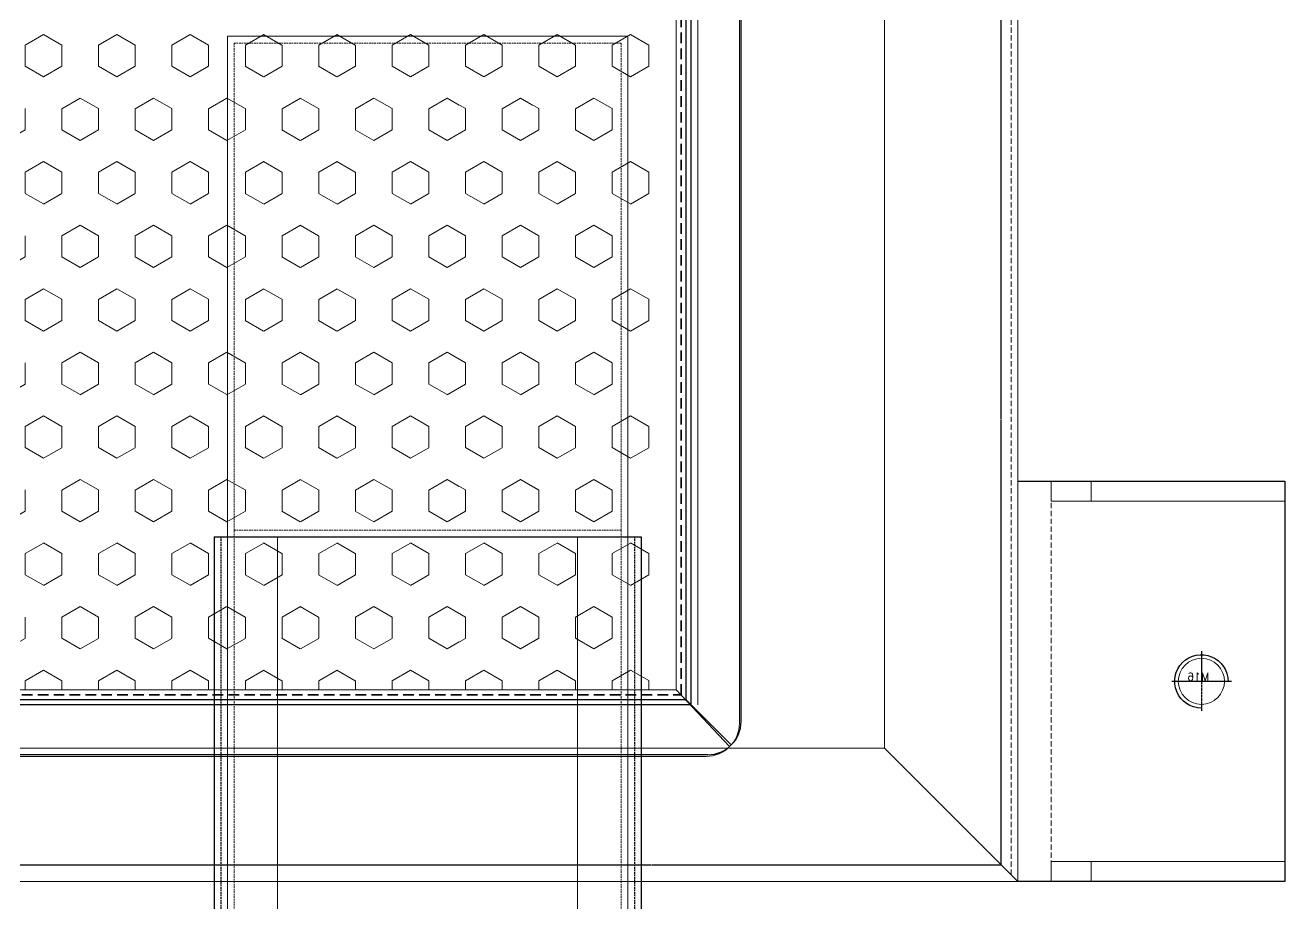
# Model space of a CAD drawing. Header units: millimetres. Extents: x -32759 to 129432, y 390 to 54305.
# Drawn here: x 27632.4 to 28010, y 26935.1 to 27198.4 of the extents above; entities that cross this region are included whole.
import ezdxf

# ---------------------------------------------------------------- set-up
doc = ezdxf.new("R2010")
doc.units = ezdxf.units.MM
for name, pattern in [('CENTER', [2, 1.25, -0.25, 0.25, -0.25]), ('HIDDEN', [0.375, 0.25, -0.125]), ('HIDDEN1', [1.5, 1, -0.5]), ('HIDDEN2', [4.7625, 3.175, -1.5875])]:
    doc.linetypes.add(name, pattern=pattern)
for name, color, linetype in [('01d', 211, 'Continuous'), ('08a', 11, 'Continuous'), ('CL', 1, 'CENTER'), ('FL', 3, 'Continuous'), ('HL', 2, 'HIDDEN'), ('외형선', 3, 'Continuous')]:
    doc.layers.add(name, color=color, linetype=linetype)
for name, color, linetype, lineweight in [('2은선', 2, 'HIDDEN', 18), ('_BODY', 7, 'Continuous', 13), ('숨은선', 2, 'HIDDEN2', 35)]:
    doc.layers.add(name, color=color, linetype=linetype, lineweight=lineweight)
doc.styles.add('한글', font='romans.shx', dxfattribs={"height": 4, "bigfont": 'whgtxt.shx'})

# ---------------------------------------------------------------- blocks, each defined once
blk = doc.blocks.new('A$C6E1E00F2')
at = {"ltscale": 0.5}
for p, q in [((0, 676.2), (0, 0)), ((0, 676.2), (128, 676.2)), ((128, 676.2), (128, 0))]:
    blk.add_line(p, q, dxfattribs=at)
at = {"color": 2, "linetype": 'HIDDEN1', "ltscale": 0.5}
for p, q in [((2, 676.2), (2, 0)), ((126, 676.2), (126, 0))]:
    blk.add_line(p, q, dxfattribs=at)
blk = doc.blocks.new('A$C7479335A')
at = {"ltscale": 0.5}
for p, q in [((4, 1010.2), (4, 60)), ((4, 1010.2), (124, 1010.2)), ((124, 1010.2), (124, 180)), ((4, 860.2), (124, 860.2)), ((19, 860.2), (19, 75)), ((109, 860.2), (109, 165))]:
    blk.add_line(p, q, dxfattribs=at)
at = {"color": 2, "linetype": 'HIDDEN1', "ltscale": 0.5}
for p, q in [((6, 1008.2), (6, 62)), ((6, 1008.2), (122, 1008.2)), ((122, 1008.2), (122, 178)), ((6, 862.2), (122, 862.2)), ((4, 860.2), (124, 860.2))]:
    blk.add_line(p, q, dxfattribs=at)
at = {"layer": '01d', "ltscale": 0.5}
blk.add_blockref('A$C6E1E00F2', (0, 184), dxfattribs=at)
blk = doc.blocks.new('sdfgsdfgsdgdsgds')
at = {"ltscale": 0.5}
for p, q in [((75033.03, -15930.34), (75033.03, -15464.34)), ((75049.53, -15923.84), (75049.53, -15470.84)), ((75035.96, -15937.41), (75049.53, -15923.84)), ((75049.53, -15923.84), (75354.53, -15923.84)), ((75043.03, -15940.34), (75361.03, -15940.34))]:
    blk.add_line(p, q, dxfattribs=at)
at = {"color": 2, "linetype": 'HIDDEN', "ltscale": 0.5}
for q in [(75048.03, -15469.34), (75356.03, -15925.34)]:
    blk.add_line((75048.03, -15925.34), q, dxfattribs=at)
at = {"ltscale": 0.5}
blk.add_arc((75043.03, -15930.34), 10, 180, 270, dxfattribs=at)
blk = doc.blocks.new('dfgdsgfsdgsd')
at = {"ltscale": 0.5}
for p, q in [((75048.03, -16925.34), (75048.03, -16469.34)), ((75356.03, -16927.34), (75048.03, -16927.34))]:
    blk.add_line(p, q, dxfattribs=at)
blk = doc.blocks.new('dsfgsdfgsdgsd')
for p, q in [((75032.53, -15464.84), (75032.53, -15929.84)), ((75052.53, -15473.84), (75052.53, -15920.84)), ((75052.53, -15473.84), (75052.53, -15920.84)), ((75052.53, -15920.84), (75035.46, -15936.91)), ((75052.53, -15920.84), (75351.53, -15920.84)), ((75052.53, -15920.84), (75351.53, -15920.84)), ((75042.53, -15939.84), (75361.53, -15939.84))]:
    blk.add_line(p, q)
at = {"color": 1}
for p, q in [((75067.91, -15725.73), (75064.74, -15720.23)), ((75106.01, -15725.73), (75102.84, -15720.23)), ((75144.11, -15725.73), (75140.94, -15720.23)), ((75182.21, -15725.73), (75179.04, -15720.23)), ((75220.31, -15725.73), (75217.14, -15720.23)), ((75052.53, -15725.73), (75055.24, -15725.73)), ((75058.39, -15731.23), (75055.21, -15725.73)), ((75067.94, -15725.73), (75074.29, -15725.73)), ((75083.81, -15731.2), (75086.98, -15725.7)), ((75086.99, -15725.73), (75093.34, -15725.73)), ((75096.49, -15731.23), (75093.31, -15725.73)), ((75106.04, -15725.73), (75112.39, -15725.73)), ((75121.91, -15731.2), (75125.08, -15725.7)), ((75125.09, -15725.73), (75131.44, -15725.73)), ((75134.59, -15731.23), (75131.41, -15725.73)), ((75144.14, -15725.73), (75150.49, -15725.73)), ((75160.01, -15731.2), (75163.18, -15725.7)), ((75163.19, -15725.73), (75169.54, -15725.73)), ((75172.69, -15731.23), (75169.51, -15725.73)), ((75182.24, -15725.73), (75188.59, -15725.73)), ((75198.11, -15731.2), (75201.28, -15725.7)), ((75201.29, -15725.73), (75207.64, -15725.73)), ((75210.79, -15731.23), (75207.61, -15725.73)), ((75220.34, -15725.73), (75226.69, -15725.73)), ((75236.21, -15731.2), (75239.38, -15725.7)), ((75239.39, -15725.73), (75245.74, -15725.73)), ((75248.89, -15731.23), (75245.71, -15725.73)), ((75055.23, -15736.7), (75058.41, -15731.2)), ((75086.96, -15736.73), (75083.79, -15731.23)), ((75093.33, -15736.7), (75096.51, -15731.2)), ((75125.06, -15736.73), (75121.89, -15731.23)), ((75131.43, -15736.7), (75134.61, -15731.2)), ((75163.16, -15736.73), (75159.99, -15731.23)), ((75169.53, -15736.7), (75172.71, -15731.2)), ((75201.26, -15736.73), (75198.09, -15731.23)), ((75207.63, -15736.7), (75210.81, -15731.2)), ((75239.36, -15736.73), (75236.19, -15731.23)), ((75245.73, -15736.7), (75248.91, -15731.2)), ((75052.53, -15736.73), (75055.24, -15736.73)), ((75064.76, -15742.2), (75067.93, -15736.7)), ((75067.94, -15736.73), (75074.29, -15736.73)), ((75077.44, -15742.22), (75074.26, -15736.73)), ((75086.99, -15736.73), (75093.34, -15736.73)), ((75102.86, -15742.2), (75106.03, -15736.7)), ((75106.04, -15736.73), (75112.39, -15736.73)), ((75115.54, -15742.22), (75112.36, -15736.73)), ((75125.09, -15736.73), (75131.44, -15736.73)), ((75140.96, -15742.2), (75144.13, -15736.7)), ((75144.14, -15736.73), (75150.49, -15736.73)), ((75153.64, -15742.22), (75150.46, -15736.73)), ((75163.19, -15736.73), (75169.54, -15736.73)), ((75179.06, -15742.2), (75182.23, -15736.7)), ((75182.24, -15736.73), (75188.59, -15736.73)), ((75191.74, -15742.22), (75188.56, -15736.73)), ((75201.29, -15736.73), (75207.64, -15736.73)), ((75217.16, -15742.2), (75220.33, -15736.7)), ((75220.34, -15736.73), (75226.69, -15736.73)), ((75229.84, -15742.22), (75226.66, -15736.73)), ((75239.39, -15736.73), (75245.74, -15736.73)), ((75067.91, -15747.72), (75064.74, -15742.22)), ((75074.28, -15747.7), (75077.46, -15742.2)), ((75106.01, -15747.72), (75102.84, -15742.22)), ((75112.38, -15747.7), (75115.56, -15742.2)), ((75144.11, -15747.72), (75140.94, -15742.22)), ((75150.48, -15747.7), (75153.66, -15742.2)), ((75182.21, -15747.72), (75179.04, -15742.22)), ((75188.58, -15747.7), (75191.76, -15742.2)), ((75220.31, -15747.72), (75217.14, -15742.22)), ((75226.68, -15747.7), (75229.86, -15742.2)), ((75052.53, -15747.73), (75055.24, -15747.73)), ((75058.39, -15753.22), (75055.21, -15747.72)), ((75067.94, -15747.73), (75074.29, -15747.73)), ((75083.81, -15753.2), (75086.98, -15747.7)), ((75086.99, -15747.73), (75093.34, -15747.73)), ((75096.49, -15753.22), (75093.31, -15747.72)), ((75106.04, -15747.73), (75112.39, -15747.73)), ((75121.91, -15753.2), (75125.08, -15747.7)), ((75125.09, -15747.73), (75131.44, -15747.73)), ((75134.59, -15753.22), (75131.41, -15747.72)), ((75144.14, -15747.73), (75150.49, -15747.73)), ((75160.01, -15753.2), (75163.18, -15747.7)), ((75163.19, -15747.73), (75169.54, -15747.73)), ((75172.69, -15753.22), (75169.51, -15747.72)), ((75182.24, -15747.73), (75188.59, -15747.73)), ((75198.11, -15753.2), (75201.28, -15747.7)), ((75201.29, -15747.73), (75207.64, -15747.73)), ((75210.79, -15753.22), (75207.61, -15747.72)), ((75220.34, -15747.73), (75226.69, -15747.73)), ((75236.21, -15753.2), (75239.38, -15747.7)), ((75239.39, -15747.73), (75245.74, -15747.73)), ((75248.89, -15753.22), (75245.71, -15747.72)), ((75055.23, -15758.7), (75058.41, -15753.2)), ((75086.96, -15758.72), (75083.79, -15753.22)), ((75093.33, -15758.7), (75096.51, -15753.2)), ((75125.06, -15758.72), (75121.89, -15753.22)), ((75131.43, -15758.7), (75134.61, -15753.2)), ((75163.16, -15758.72), (75159.99, -15753.22)), ((75169.53, -15758.7), (75172.71, -15753.2)), ((75201.26, -15758.72), (75198.09, -15753.22)), ((75207.63, -15758.7), (75210.81, -15753.2)), ((75239.36, -15758.72), (75236.19, -15753.22)), ((75245.73, -15758.7), (75248.91, -15753.2)), ((75052.53, -15758.72), (75055.24, -15758.72)), ((75064.76, -15764.2), (75067.93, -15758.7)), ((75067.94, -15758.72), (75074.29, -15758.72)), ((75077.44, -15764.22), (75074.26, -15758.72)), ((75086.99, -15758.72), (75093.34, -15758.72)), ((75102.86, -15764.2), (75106.03, -15758.7)), ((75106.04, -15758.72), (75112.39, -15758.72)), ((75115.54, -15764.22), (75112.36, -15758.72)), ((75125.09, -15758.72), (75131.44, -15758.72)), ((75140.96, -15764.2), (75144.13, -15758.7)), ((75144.14, -15758.72), (75150.49, -15758.72)), ((75153.64, -15764.22), (75150.46, -15758.72)), ((75163.19, -15758.72), (75169.54, -15758.72)), ((75179.06, -15764.2), (75182.23, -15758.7)), ((75182.24, -15758.72), (75188.59, -15758.72)), ((75191.74, -15764.22), (75188.56, -15758.72)), ((75201.29, -15758.72), (75207.64, -15758.72)), ((75217.16, -15764.2), (75220.33, -15758.7)), ((75220.34, -15758.72), (75226.69, -15758.72)), ((75229.84, -15764.22), (75226.66, -15758.72)), ((75239.39, -15758.72), (75245.74, -15758.72)), ((75067.91, -15769.72), (75064.74, -15764.22)), ((75074.28, -15769.7), (75077.46, -15764.2)), ((75106.01, -15769.72), (75102.84, -15764.22)), ((75112.38, -15769.7), (75115.56, -15764.2)), ((75144.11, -15769.72), (75140.94, -15764.22)), ((75150.48, -15769.7), (75153.66, -15764.2)), ((75182.21, -15769.72), (75179.04, -15764.22)), ((75188.58, -15769.7), (75191.76, -15764.2)), ((75220.31, -15769.72), (75217.14, -15764.22)), ((75226.68, -15769.7), (75229.86, -15764.2)), ((75052.53, -15769.72), (75055.24, -15769.72)), ((75058.39, -15775.22), (75055.21, -15769.72)), ((75067.94, -15769.72), (75074.29, -15769.72)), ((75083.81, -15775.19), (75086.98, -15769.7)), ((75086.99, -15769.72), (75093.34, -15769.72)), ((75096.49, -15775.22), (75093.31, -15769.72)), ((75106.04, -15769.72), (75112.39, -15769.72)), ((75121.91, -15775.19), (75125.08, -15769.7)), ((75125.09, -15769.72), (75131.44, -15769.72)), ((75134.59, -15775.22), (75131.41, -15769.72)), ((75144.14, -15769.72), (75150.49, -15769.72)), ((75160.01, -15775.19), (75163.18, -15769.7)), ((75163.19, -15769.72), (75169.54, -15769.72)), ((75172.69, -15775.22), (75169.51, -15769.72)), ((75182.24, -15769.72), (75188.59, -15769.72)), ((75198.11, -15775.19), (75201.28, -15769.7)), ((75201.29, -15769.72), (75207.64, -15769.72)), ((75210.79, -15775.22), (75207.61, -15769.72)), ((75220.34, -15769.72), (75226.69, -15769.72)), ((75236.21, -15775.19), (75239.38, -15769.7)), ((75239.39, -15769.72), (75245.74, -15769.72)), ((75248.89, -15775.22), (75245.71, -15769.72)), ((75055.23, -15780.69), (75058.41, -15775.19)), ((75086.96, -15780.72), (75083.79, -15775.22)), ((75093.33, -15780.69), (75096.51, -15775.19)), ((75125.06, -15780.72), (75121.89, -15775.22)), ((75131.43, -15780.69), (75134.61, -15775.19)), ((75163.16, -15780.72), (75159.99, -15775.22)), ((75169.53, -15780.69), (75172.71, -15775.19)), ((75201.26, -15780.72), (75198.09, -15775.22)), ((75207.63, -15780.69), (75210.81, -15775.19)), ((75239.36, -15780.72), (75236.19, -15775.22)), ((75245.73, -15780.69), (75248.91, -15775.19)), ((75052.53, -15780.72), (75055.24, -15780.72)), ((75064.76, -15786.19), (75067.93, -15780.69)), ((75067.94, -15780.72), (75074.29, -15780.72)), ((75077.44, -15786.22), (75074.26, -15780.72)), ((75086.99, -15780.72), (75093.34, -15780.72)), ((75102.86, -15786.19), (75106.03, -15780.69)), ((75106.04, -15780.72), (75112.39, -15780.72)), ((75115.54, -15786.22), (75112.36, -15780.72)), ((75125.09, -15780.72), (75131.44, -15780.72)), ((75140.96, -15786.19), (75144.13, -15780.69)), ((75144.14, -15780.72), (75150.49, -15780.72)), ((75153.64, -15786.22), (75150.46, -15780.72)), ((75163.19, -15780.72), (75169.54, -15780.72)), ((75179.06, -15786.19), (75182.23, -15780.69)), ((75182.24, -15780.72), (75188.59, -15780.72)), ((75191.74, -15786.22), (75188.56, -15780.72)), ((75201.29, -15780.72), (75207.64, -15780.72)), ((75217.16, -15786.19), (75220.33, -15780.69)), ((75220.34, -15780.72), (75226.69, -15780.72)), ((75229.84, -15786.22), (75226.66, -15780.72)), ((75239.39, -15780.72), (75245.74, -15780.72)), ((75067.91, -15791.72), (75064.74, -15786.22)), ((75074.28, -15791.69), (75077.46, -15786.19)), ((75106.01, -15791.72), (75102.84, -15786.22)), ((75112.38, -15791.69), (75115.56, -15786.19)), ((75144.11, -15791.72), (75140.94, -15786.22)), ((75150.48, -15791.69), (75153.66, -15786.19)), ((75182.21, -15791.72), (75179.04, -15786.22)), ((75188.58, -15791.69), (75191.76, -15786.19)), ((75220.31, -15791.72), (75217.14, -15786.22)), ((75226.68, -15791.69), (75229.86, -15786.19)), ((75052.53, -15791.72), (75055.24, -15791.72)), ((75058.39, -15797.22), (75055.21, -15791.72)), ((75067.94, -15791.72), (75074.29, -15791.72)), ((75083.81, -15797.19), (75086.98, -15791.69)), ((75086.99, -15791.72), (75093.34, -15791.72)), ((75096.49, -15797.22), (75093.31, -15791.72)), ((75106.04, -15791.72), (75112.39, -15791.72)), ((75121.91, -15797.19), (75125.08, -15791.69)), ((75125.09, -15791.72), (75131.44, -15791.72)), ((75134.59, -15797.22), (75131.41, -15791.72)), ((75144.14, -15791.72), (75150.49, -15791.72)), ((75160.01, -15797.19), (75163.18, -15791.69)), ((75163.19, -15791.72), (75169.54, -15791.72)), ((75172.69, -15797.22), (75169.51, -15791.72)), ((75182.24, -15791.72), (75188.59, -15791.72)), ((75198.11, -15797.19), (75201.28, -15791.69)), ((75201.29, -15791.72), (75207.64, -15791.72)), ((75210.79, -15797.22), (75207.61, -15791.72)), ((75220.34, -15791.72), (75226.69, -15791.72)), ((75236.21, -15797.19), (75239.38, -15791.69)), ((75239.39, -15791.72), (75245.74, -15791.72)), ((75248.89, -15797.22), (75245.71, -15791.72)), ((75055.23, -15802.69), (75058.41, -15797.19)), ((75086.96, -15802.72), (75083.79, -15797.22)), ((75093.33, -15802.69), (75096.51, -15797.19)), ((75125.06, -15802.72), (75121.89, -15797.22)), ((75131.43, -15802.69), (75134.61, -15797.19)), ((75163.16, -15802.72), (75159.99, -15797.22)), ((75169.53, -15802.69), (75172.71, -15797.19)), ((75201.26, -15802.72), (75198.09, -15797.22)), ((75207.63, -15802.69), (75210.81, -15797.19)), ((75239.36, -15802.72), (75236.19, -15797.22)), ((75245.73, -15802.69), (75248.91, -15797.19)), ((75052.53, -15802.72), (75055.24, -15802.72)), ((75064.76, -15808.19), (75067.93, -15802.69)), ((75067.94, -15802.72), (75074.29, -15802.72)), ((75077.44, -15808.22), (75074.26, -15802.72)), ((75086.99, -15802.72), (75093.34, -15802.72)), ((75102.86, -15808.19), (75106.03, -15802.69)), ((75106.04, -15802.72), (75112.39, -15802.72)), ((75115.54, -15808.22), (75112.36, -15802.72)), ((75125.09, -15802.72), (75131.44, -15802.72)), ((75140.96, -15808.19), (75144.13, -15802.69)), ((75144.14, -15802.72), (75150.49, -15802.72)), ((75153.64, -15808.22), (75150.46, -15802.72)), ((75163.19, -15802.72), (75169.54, -15802.72)), ((75179.06, -15808.19), (75182.23, -15802.69)), ((75182.24, -15802.72), (75188.59, -15802.72)), ((75191.74, -15808.22), (75188.56, -15802.72)), ((75201.29, -15802.72), (75207.64, -15802.72)), ((75217.16, -15808.19), (75220.33, -15802.69)), ((75220.34, -15802.72), (75226.69, -15802.72)), ((75229.84, -15808.22), (75226.66, -15802.72)), ((75239.39, -15802.72), (75245.74, -15802.72)), ((75067.91, -15813.71), (75064.74, -15808.22)), ((75074.28, -15813.69), (75077.46, -15808.19)), ((75106.01, -15813.71), (75102.84, -15808.22)), ((75112.38, -15813.69), (75115.56, -15808.19)), ((75144.11, -15813.71), (75140.94, -15808.22)), ((75150.48, -15813.69), (75153.66, -15808.19)), ((75182.21, -15813.71), (75179.04, -15808.22)), ((75188.58, -15813.69), (75191.76, -15808.19)), ((75220.31, -15813.71), (75217.14, -15808.22)), ((75226.68, -15813.69), (75229.86, -15808.19)), ((75052.53, -15813.72), (75055.24, -15813.72)), ((75058.39, -15819.21), (75055.21, -15813.71)), ((75067.94, -15813.72), (75074.29, -15813.72)), ((75083.81, -15819.19), (75086.98, -15813.69)), ((75086.99, -15813.72), (75093.34, -15813.72)), ((75096.49, -15819.21), (75093.31, -15813.71)), ((75106.04, -15813.72), (75112.39, -15813.72)), ((75121.91, -15819.19), (75125.08, -15813.69)), ((75125.09, -15813.72), (75131.44, -15813.72)), ((75134.59, -15819.21), (75131.41, -15813.71)), ((75144.14, -15813.72), (75150.49, -15813.72)), ((75160.01, -15819.19), (75163.18, -15813.69)), ((75163.19, -15813.72), (75169.54, -15813.72)), ((75172.69, -15819.21), (75169.51, -15813.71)), ((75182.24, -15813.72), (75188.59, -15813.72)), ((75198.11, -15819.19), (75201.28, -15813.69)), ((75201.29, -15813.72), (75207.64, -15813.72)), ((75210.79, -15819.21), (75207.61, -15813.71)), ((75220.34, -15813.72), (75226.69, -15813.72)), ((75236.21, -15819.19), (75239.38, -15813.69)), ((75239.39, -15813.72), (75245.74, -15813.72)), ((75248.89, -15819.21), (75245.71, -15813.71)), ((75055.23, -15824.69), (75058.41, -15819.19)), ((75086.96, -15824.71), (75083.79, -15819.21)), ((75093.33, -15824.69), (75096.51, -15819.19)), ((75125.06, -15824.71), (75121.89, -15819.21)), ((75131.43, -15824.69), (75134.61, -15819.19)), ((75163.16, -15824.71), (75159.99, -15819.21)), ((75169.53, -15824.69), (75172.71, -15819.19)), ((75201.26, -15824.71), (75198.09, -15819.21)), ((75207.63, -15824.69), (75210.81, -15819.19)), ((75239.36, -15824.71), (75236.19, -15819.21)), ((75245.73, -15824.69), (75248.91, -15819.19)), ((75052.53, -15824.72), (75055.24, -15824.72)), ((75064.76, -15830.19), (75067.93, -15824.69)), ((75067.94, -15824.72), (75074.29, -15824.72)), ((75077.44, -15830.21), (75074.26, -15824.71)), ((75086.99, -15824.72), (75093.34, -15824.72)), ((75102.86, -15830.19), (75106.03, -15824.69)), ((75106.04, -15824.72), (75112.39, -15824.72)), ((75115.54, -15830.21), (75112.36, -15824.71)), ((75125.09, -15824.72), (75131.44, -15824.72)), ((75140.96, -15830.19), (75144.13, -15824.69)), ((75144.14, -15824.72), (75150.49, -15824.72)), ((75153.64, -15830.21), (75150.46, -15824.71)), ((75163.19, -15824.72), (75169.54, -15824.72)), ((75179.06, -15830.19), (75182.23, -15824.69)), ((75182.24, -15824.72), (75188.59, -15824.72)), ((75191.74, -15830.21), (75188.56, -15824.71)), ((75201.29, -15824.72), (75207.64, -15824.72)), ((75217.16, -15830.19), (75220.33, -15824.69)), ((75220.34, -15824.72), (75226.69, -15824.72)), ((75229.84, -15830.21), (75226.66, -15824.71)), ((75239.39, -15824.72), (75245.74, -15824.72)), ((75067.91, -15835.71), (75064.74, -15830.21)), ((75074.28, -15835.69), (75077.46, -15830.19)), ((75106.01, -15835.71), (75102.84, -15830.21)), ((75112.38, -15835.69), (75115.56, -15830.19)), ((75144.11, -15835.71), (75140.94, -15830.21)), ((75150.48, -15835.69), (75153.66, -15830.19)), ((75182.21, -15835.71), (75179.04, -15830.21)), ((75188.58, -15835.69), (75191.76, -15830.19)), ((75220.31, -15835.71), (75217.14, -15830.21)), ((75226.68, -15835.69), (75229.86, -15830.19)), ((75052.53, -15835.71), (75055.24, -15835.71)), ((75058.39, -15841.21), (75055.21, -15835.71)), ((75067.94, -15835.71), (75074.29, -15835.71)), ((75083.81, -15841.19), (75086.98, -15835.69)), ((75086.99, -15835.71), (75093.34, -15835.71)), ((75096.49, -15841.21), (75093.31, -15835.71)), ((75106.04, -15835.71), (75112.39, -15835.71)), ((75121.91, -15841.19), (75125.08, -15835.69)), ((75125.09, -15835.71), (75131.44, -15835.71)), ((75134.59, -15841.21), (75131.41, -15835.71)), ((75144.14, -15835.71), (75150.49, -15835.71)), ((75160.01, -15841.19), (75163.18, -15835.69)), ((75163.19, -15835.71), (75169.54, -15835.71)), ((75172.69, -15841.21), (75169.51, -15835.71)), ((75182.24, -15835.71), (75188.59, -15835.71)), ((75198.11, -15841.19), (75201.28, -15835.69)), ((75201.29, -15835.71), (75207.64, -15835.71)), ((75210.79, -15841.21), (75207.61, -15835.71)), ((75220.34, -15835.71), (75226.69, -15835.71)), ((75236.21, -15841.19), (75239.38, -15835.69)), ((75239.39, -15835.71), (75245.74, -15835.71)), ((75248.89, -15841.21), (75245.71, -15835.71)), ((75055.23, -15846.68), (75058.41, -15841.19)), ((75086.96, -15846.71), (75083.79, -15841.21)), ((75093.33, -15846.68), (75096.51, -15841.19)), ((75125.06, -15846.71), (75121.89, -15841.21)), ((75131.43, -15846.68), (75134.61, -15841.19)), ((75163.16, -15846.71), (75159.99, -15841.21)), ((75169.53, -15846.68), (75172.71, -15841.19)), ((75201.26, -15846.71), (75198.09, -15841.21)), ((75207.63, -15846.68), (75210.81, -15841.19)), ((75239.36, -15846.71), (75236.19, -15841.21)), ((75245.73, -15846.68), (75248.91, -15841.19)), ((75052.53, -15846.71), (75055.24, -15846.71)), ((75052.53, -15846.71), (75055.24, -15846.71)), ((75064.76, -15852.18), (75067.93, -15846.68)), ((75064.76, -15852.18), (75067.93, -15846.68)), ((75067.94, -15846.71), (75074.29, -15846.71)), ((75067.94, -15846.71), (75074.29, -15846.71)), ((75077.44, -15852.21), (75074.26, -15846.71)), ((75077.44, -15852.21), (75074.26, -15846.71)), ((75086.99, -15846.71), (75093.34, -15846.71)), ((75086.99, -15846.71), (75093.34, -15846.71)), ((75102.86, -15852.18), (75106.03, -15846.68)), ((75102.86, -15852.18), (75106.03, -15846.68)), ((75106.04, -15846.71), (75112.39, -15846.71)), ((75106.04, -15846.71), (75112.39, -15846.71)), ((75115.54, -15852.21), (75112.36, -15846.71)), ((75115.54, -15852.21), (75112.36, -15846.71)), ((75125.09, -15846.71), (75131.44, -15846.71)), ((75125.09, -15846.71), (75131.44, -15846.71)), ((75140.96, -15852.18), (75144.13, -15846.68)), ((75140.96, -15852.18), (75144.13, -15846.68)), ((75144.14, -15846.71), (75150.49, -15846.71)), ((75144.14, -15846.71), (75150.49, -15846.71)), ((75153.64, -15852.21), (75150.46, -15846.71)), ((75153.64, -15852.21), (75150.46, -15846.71)), ((75163.19, -15846.71), (75169.54, -15846.71)), ((75163.19, -15846.71), (75169.54, -15846.71)), ((75179.06, -15852.18), (75182.23, -15846.68)), ((75179.06, -15852.18), (75182.23, -15846.68)), ((75182.24, -15846.71), (75188.59, -15846.71)), ((75182.24, -15846.71), (75188.59, -15846.71)), ((75191.74, -15852.21), (75188.56, -15846.71)), ((75191.74, -15852.21), (75188.56, -15846.71)), ((75201.29, -15846.71), (75207.64, -15846.71)), ((75201.29, -15846.71), (75207.64, -15846.71)), ((75217.16, -15852.18), (75220.33, -15846.68)), ((75217.16, -15852.18), (75220.33, -15846.68)), ((75220.34, -15846.71), (75226.69, -15846.71)), ((75220.34, -15846.71), (75226.69, -15846.71)), ((75229.84, -15852.21), (75226.66, -15846.71)), ((75229.84, -15852.21), (75226.66, -15846.71)), ((75239.39, -15846.71), (75245.74, -15846.71)), ((75239.39, -15846.71), (75245.74, -15846.71)), ((75074.28, -15857.68), (75077.46, -15852.18)), ((75075.35, -15855.84), (75077.46, -15852.18)), ((75112.38, -15857.68), (75115.56, -15852.18)), ((75113.45, -15855.84), (75115.56, -15852.18)), ((75150.48, -15857.68), (75153.66, -15852.18)), ((75151.55, -15855.84), (75153.66, -15852.18)), ((75188.58, -15857.68), (75191.76, -15852.18)), ((75189.65, -15855.84), (75191.76, -15852.18)), ((75226.68, -15857.68), (75229.86, -15852.18)), ((75227.75, -15855.84), (75229.86, -15852.18)), ((75066.83, -15855.84), (75064.74, -15852.21)), ((75067.91, -15857.71), (75064.74, -15852.21)), ((75104.93, -15855.84), (75102.84, -15852.21)), ((75106.01, -15857.71), (75102.84, -15852.21)), ((75143.03, -15855.84), (75140.94, -15852.21)), ((75144.11, -15857.71), (75140.94, -15852.21)), ((75181.13, -15855.84), (75179.04, -15852.21)), ((75182.21, -15857.71), (75179.04, -15852.21)), ((75219.23, -15855.84), (75217.14, -15852.21)), ((75220.31, -15857.71), (75217.14, -15852.21)), ((75052.53, -15857.71), (75055.24, -15857.71)), ((75058.39, -15863.21), (75055.21, -15857.71)), ((75067.94, -15857.71), (75074.29, -15857.71)), ((75083.81, -15863.18), (75086.98, -15857.68)), ((75086.99, -15857.71), (75093.34, -15857.71)), ((75096.49, -15863.21), (75093.31, -15857.71)), ((75106.04, -15857.71), (75112.39, -15857.71)), ((75121.91, -15863.18), (75125.08, -15857.68)), ((75125.09, -15857.71), (75131.44, -15857.71)), ((75134.59, -15863.21), (75131.41, -15857.71)), ((75144.14, -15857.71), (75150.49, -15857.71)), ((75160.01, -15863.18), (75163.18, -15857.68)), ((75163.19, -15857.71), (75169.54, -15857.71)), ((75172.69, -15863.21), (75169.51, -15857.71)), ((75182.24, -15857.71), (75188.59, -15857.71)), ((75198.11, -15863.18), (75201.28, -15857.68)), ((75201.29, -15857.71), (75207.64, -15857.71)), ((75210.79, -15863.21), (75207.61, -15857.71)), ((75220.34, -15857.71), (75226.69, -15857.71)), ((75236.21, -15863.18), (75239.38, -15857.68)), ((75239.39, -15857.71), (75245.74, -15857.71)), ((75248.89, -15863.21), (75245.71, -15857.71)), ((75055.23, -15868.68), (75058.41, -15863.18)), ((75086.96, -15868.71), (75083.79, -15863.21)), ((75093.33, -15868.68), (75096.51, -15863.18)), ((75125.06, -15868.71), (75121.89, -15863.21)), ((75131.43, -15868.68), (75134.61, -15863.18)), ((75163.16, -15868.71), (75159.99, -15863.21)), ((75169.53, -15868.68), (75172.71, -15863.18)), ((75201.26, -15868.71), (75198.09, -15863.21)), ((75207.63, -15868.68), (75210.81, -15863.18)), ((75239.36, -15868.71), (75236.19, -15863.21)), ((75245.73, -15868.68), (75248.91, -15863.18)), ((75052.53, -15868.71), (75055.24, -15868.71)), ((75052.53, -15868.71), (75055.24, -15868.71)), ((75064.76, -15874.18), (75067.93, -15868.68)), ((75064.76, -15874.18), (75067.93, -15868.68)), ((75064.76, -15874.18), (75067.93, -15868.68)), ((75067.94, -15868.71), (75074.29, -15868.71)), ((75067.94, -15868.71), (75074.29, -15868.71)), ((75067.94, -15868.71), (75074.29, -15868.71)), ((75077.44, -15874.21), (75074.26, -15868.71)), ((75077.44, -15874.21), (75074.26, -15868.71)), ((75077.44, -15874.21), (75074.26, -15868.71)), ((75086.99, -15868.71), (75093.34, -15868.71)), ((75086.99, -15868.71), (75093.34, -15868.71)), ((75102.86, -15874.18), (75106.03, -15868.68)), ((75102.86, -15874.18), (75106.03, -15868.68)), ((75102.86, -15874.18), (75106.03, -15868.68)), ((75106.04, -15868.71), (75112.39, -15868.71)), ((75106.04, -15868.71), (75112.39, -15868.71)), ((75106.04, -15868.71), (75112.39, -15868.71)), ((75115.54, -15874.21), (75112.36, -15868.71)), ((75115.54, -15874.21), (75112.36, -15868.71)), ((75115.54, -15874.21), (75112.36, -15868.71)), ((75125.09, -15868.71), (75131.44, -15868.71)), ((75125.09, -15868.71), (75131.44, -15868.71)), ((75125.09, -15868.71), (75131.44, -15868.71)), ((75140.96, -15874.18), (75144.13, -15868.68)), ((75140.96, -15874.18), (75144.13, -15868.68)), ((75140.96, -15874.18), (75144.13, -15868.68)), ((75144.14, -15868.71), (75150.49, -15868.71)), ((75144.14, -15868.71), (75150.49, -15868.71)), ((75144.14, -15868.71), (75150.49, -15868.71)), ((75153.64, -15874.21), (75150.46, -15868.71)), ((75153.64, -15874.21), (75150.46, -15868.71)), ((75153.64, -15874.21), (75150.46, -15868.71)), ((75163.19, -15868.71), (75169.54, -15868.71)), ((75163.19, -15868.71), (75169.54, -15868.71)), ((75163.19, -15868.71), (75169.54, -15868.71)), ((75179.06, -15874.18), (75182.23, -15868.68)), ((75179.06, -15874.18), (75182.23, -15868.68)), ((75179.06, -15874.18), (75182.23, -15868.68)), ((75182.24, -15868.71), (75188.59, -15868.71)), ((75182.24, -15868.71), (75188.59, -15868.71)), ((75182.24, -15868.71), (75188.59, -15868.71)), ((75191.74, -15874.21), (75188.56, -15868.71)), ((75191.74, -15874.21), (75188.56, -15868.71)), ((75191.74, -15874.21), (75188.56, -15868.71)), ((75201.29, -15868.71), (75207.64, -15868.71)), ((75201.29, -15868.71), (75207.64, -15868.71)), ((75201.29, -15868.71), (75207.64, -15868.71)), ((75217.16, -15874.18), (75220.33, -15868.68)), ((75217.16, -15874.18), (75220.33, -15868.68)), ((75217.16, -15874.18), (75220.33, -15868.68)), ((75220.34, -15868.71), (75226.69, -15868.71)), ((75220.34, -15868.71), (75226.69, -15868.71)), ((75220.34, -15868.71), (75226.69, -15868.71)), ((75229.84, -15874.21), (75226.66, -15868.71)), ((75229.84, -15874.21), (75226.66, -15868.71)), ((75229.84, -15874.21), (75226.66, -15868.71)), ((75239.39, -15868.71), (75245.74, -15868.71)), ((75239.39, -15868.71), (75245.74, -15868.71)), ((75239.39, -15868.71), (75245.74, -15868.71)), ((75067.92, -15879.71), (75064.74, -15874.21)), ((75066.83, -15877.83), (75064.74, -15874.21)), ((75067.91, -15879.71), (75064.74, -15874.21)), ((75074.27, -15879.71), (75077.46, -15874.18)), ((75074.28, -15879.68), (75077.46, -15874.18)), ((75075.35, -15877.83), (75077.46, -15874.18)), ((75106.02, -15879.71), (75102.84, -15874.21)), ((75104.93, -15877.83), (75102.84, -15874.21)), ((75106.01, -15879.71), (75102.84, -15874.21)), ((75112.37, -15879.71), (75115.56, -15874.18)), ((75112.38, -15879.68), (75115.56, -15874.18)), ((75113.45, -15877.83), (75115.56, -15874.18)), ((75144.12, -15879.71), (75140.94, -15874.21)), ((75143.03, -15877.83), (75140.94, -15874.21)), ((75144.11, -15879.71), (75140.94, -15874.21)), ((75150.47, -15879.71), (75153.66, -15874.18)), ((75150.48, -15879.68), (75153.66, -15874.18)), ((75151.55, -15877.83), (75153.66, -15874.18)), ((75182.22, -15879.71), (75179.04, -15874.21)), ((75181.13, -15877.83), (75179.04, -15874.21)), ((75182.21, -15879.71), (75179.04, -15874.21)), ((75188.57, -15879.71), (75191.76, -15874.18)), ((75188.58, -15879.68), (75191.76, -15874.18)), ((75189.65, -15877.83), (75191.76, -15874.18)), ((75220.32, -15879.71), (75217.14, -15874.21)), ((75219.23, -15877.83), (75217.14, -15874.21)), ((75220.31, -15879.71), (75217.14, -15874.21)), ((75226.67, -15879.71), (75229.86, -15874.18)), ((75226.68, -15879.68), (75229.86, -15874.18)), ((75227.75, -15877.83), (75229.86, -15874.18)), ((75052.53, -15879.71), (75055.24, -15879.71)), ((75058.39, -15885.21), (75055.21, -15879.71)), ((75067.92, -15879.71), (75074.27, -15879.71)), ((75067.94, -15879.71), (75074.29, -15879.71)), ((75083.81, -15885.18), (75086.98, -15879.68)), ((75086.99, -15879.71), (75093.34, -15879.71)), ((75096.49, -15885.21), (75093.31, -15879.71)), ((75106.02, -15879.71), (75112.37, -15879.71)), ((75106.04, -15879.71), (75112.39, -15879.71)), ((75121.91, -15885.18), (75125.08, -15879.68)), ((75125.09, -15879.71), (75131.44, -15879.71)), ((75134.59, -15885.21), (75131.41, -15879.71)), ((75144.12, -15879.71), (75150.47, -15879.71)), ((75144.14, -15879.71), (75150.49, -15879.71)), ((75160.01, -15885.18), (75163.18, -15879.68)), ((75163.19, -15879.71), (75169.54, -15879.71)), ((75172.69, -15885.21), (75169.51, -15879.71)), ((75182.22, -15879.71), (75188.57, -15879.71)), ((75182.24, -15879.71), (75188.59, -15879.71)), ((75198.11, -15885.18), (75201.28, -15879.68)), ((75201.29, -15879.71), (75207.64, -15879.71)), ((75210.79, -15885.21), (75207.61, -15879.71)), ((75220.32, -15879.71), (75226.67, -15879.71)), ((75220.34, -15879.71), (75226.69, -15879.71)), ((75236.21, -15885.18), (75239.38, -15879.68)), ((75239.39, -15879.71), (75245.74, -15879.71)), ((75248.89, -15885.21), (75245.71, -15879.71)), ((75055.23, -15890.68), (75058.41, -15885.18)), ((75086.96, -15890.7), (75083.79, -15885.21)), ((75093.33, -15890.68), (75096.51, -15885.18)), ((75125.06, -15890.7), (75121.89, -15885.21)), ((75131.43, -15890.68), (75134.61, -15885.18)), ((75163.16, -15890.7), (75159.99, -15885.21)), ((75169.53, -15890.68), (75172.71, -15885.18)), ((75201.26, -15890.7), (75198.09, -15885.21)), ((75207.63, -15890.68), (75210.81, -15885.18)), ((75239.36, -15890.7), (75236.19, -15885.21)), ((75245.73, -15890.68), (75248.91, -15885.18)), ((75052.53, -15890.71), (75055.24, -15890.71)), ((75064.76, -15896.18), (75067.93, -15890.68)), ((75067.94, -15890.71), (75074.29, -15890.71)), ((75077.44, -15896.2), (75074.26, -15890.7)), ((75086.99, -15890.71), (75093.34, -15890.71)), ((75102.86, -15896.18), (75106.03, -15890.68)), ((75106.04, -15890.71), (75112.39, -15890.71)), ((75115.54, -15896.2), (75112.36, -15890.7)), ((75125.09, -15890.71), (75131.44, -15890.71)), ((75140.96, -15896.18), (75144.13, -15890.68)), ((75144.14, -15890.71), (75150.49, -15890.71)), ((75153.64, -15896.2), (75150.46, -15890.7)), ((75163.19, -15890.71), (75169.54, -15890.71)), ((75179.06, -15896.18), (75182.23, -15890.68)), ((75182.24, -15890.71), (75188.59, -15890.71)), ((75191.74, -15896.2), (75188.56, -15890.7)), ((75201.29, -15890.71), (75207.64, -15890.71)), ((75217.16, -15896.18), (75220.33, -15890.68)), ((75220.34, -15890.71), (75226.69, -15890.71)), ((75229.84, -15896.2), (75226.66, -15890.7)), ((75239.39, -15890.71), (75245.74, -15890.71)), ((75067.92, -15901.71), (75064.74, -15896.2)), ((75074.27, -15901.71), (75077.46, -15896.18)), ((75106.02, -15901.71), (75102.84, -15896.2)), ((75112.37, -15901.71), (75115.56, -15896.18)), ((75144.12, -15901.71), (75140.94, -15896.2)), ((75150.47, -15901.71), (75153.66, -15896.18)), ((75182.22, -15901.71), (75179.04, -15896.2)), ((75188.57, -15901.71), (75191.76, -15896.18)), ((75220.32, -15901.71), (75217.14, -15896.2)), ((75226.67, -15901.71), (75229.86, -15896.18)), ((75052.55, -15901.68), (75055.26, -15901.68)), ((75058.41, -15907.18), (75055.23, -15901.68)), ((75067.92, -15901.71), (75074.27, -15901.71)), ((75083.81, -15907.18), (75086.98, -15901.68)), ((75086.99, -15901.71), (75093.34, -15901.71)), ((75096.49, -15907.2), (75093.31, -15901.7)), ((75106.02, -15901.71), (75112.37, -15901.71)), ((75121.91, -15907.18), (75125.08, -15901.68)), ((75125.09, -15901.71), (75131.44, -15901.71)), ((75134.59, -15907.2), (75131.41, -15901.7)), ((75144.12, -15901.71), (75150.47, -15901.71)), ((75160.01, -15907.18), (75163.18, -15901.68)), ((75163.19, -15901.71), (75169.54, -15901.71)), ((75172.69, -15907.2), (75169.51, -15901.7)), ((75182.22, -15901.71), (75188.57, -15901.71)), ((75198.11, -15907.18), (75201.28, -15901.68)), ((75201.29, -15901.71), (75207.64, -15901.71)), ((75210.79, -15907.2), (75207.61, -15901.7)), ((75220.32, -15901.71), (75226.67, -15901.71)), ((75236.21, -15907.18), (75239.38, -15901.68)), ((75239.39, -15901.71), (75245.74, -15901.71)), ((75248.89, -15907.2), (75245.71, -15901.7)), ((75055.25, -15912.65), (75058.42, -15907.15)), ((75086.96, -15912.7), (75083.79, -15907.2)), ((75093.33, -15912.68), (75096.51, -15907.18)), ((75125.06, -15912.7), (75121.89, -15907.2)), ((75131.43, -15912.68), (75134.61, -15907.18)), ((75163.16, -15912.7), (75159.99, -15907.2)), ((75169.53, -15912.68), (75172.71, -15907.18)), ((75201.26, -15912.7), (75198.09, -15907.2)), ((75207.63, -15912.68), (75210.81, -15907.18)), ((75239.36, -15912.7), (75236.19, -15907.2)), ((75245.73, -15912.68), (75248.91, -15907.18)), ((75052.55, -15912.68), (75055.26, -15912.68)), ((75086.99, -15912.7), (75093.34, -15912.7)), ((75125.09, -15912.7), (75131.44, -15912.7)), ((75163.19, -15912.7), (75169.54, -15912.7)), ((75201.29, -15912.7), (75207.64, -15912.7)), ((75239.39, -15912.7), (75245.74, -15912.7))]:
    blk.add_line(p, q, dxfattribs=at)
blk.add_arc((75042.53, -15929.84), 10, 180, 270)
at = {"layer": '숨은선'}
for p, q in [((75051.03, -15472.34), (75051.03, -15922.34)), ((75051.03, -15922.34), (75353.03, -15922.34))]:
    blk.add_line(p, q, dxfattribs=at)
blk = doc.blocks.new('xcbcxbxc')
at = {"ltscale": 0.5}
for p, q in [((494109.43, 300799.54), (494069.43, 300759.54)), ((495229.43, 300799.54), (494109.43, 300799.54)), ((494069.43, 300759.54), (495269.43, 300759.54))]:
    blk.add_line(p, q, dxfattribs=at)
at = {"layer": 'HL', "ltscale": 0.5}
blk.add_line((494074.43, 300764.54), (495264.43, 300764.54), dxfattribs=at)
blk = doc.blocks.new('sdfgsdgfdgd')
at = {"ltscale": 0.5}
blk.add_circle((489855.87, 297052.91), 6.92, dxfattribs=at)
at = {"layer": 'CL', "ltscale": 0.5}
for p, q in [((489855.87, 297061.91), (489855.87, 297043.91)), ((489846.87, 297052.91), (489864.87, 297052.91))]:
    blk.add_line(p, q, dxfattribs=at)
at = {"layer": 'FL', "color": 1, "ltscale": 0.5}
blk.add_arc((489855.87, 297052.91), 8, 270, 180, dxfattribs=at)
at = {"color": 2, "style": '한글'}
blk.add_text('M16', height=2.4, dxfattribs=at).set_placement((489853.51, 297053.08))
blk = doc.blocks.new('sdfgsdfsdgsd')
at = {"color": 2, "linetype": 'HIDDEN2', "ltscale": 0.5}
blk.add_line((490032.21, 296995.07), (490032.21, 297115.07), dxfattribs=at)
at = {"ltscale": 0.5}
blk.add_line((490042.21, 296995.07), (490042.21, 297115.07), dxfattribs=at)
at = {"layer": '외형선'}
for p, q in [((490042.21, 297115.07), (489962.21, 297115.07)), ((489962.21, 297115.07), (489962.21, 296995.07)), ((489962.21, 296995.07), (490042.21, 296995.07))]:
    blk.add_line(p, q, dxfattribs=at)
blk.add_blockref('sdfgsdgfdgd', (131.34, 2.16))
blk = doc.blocks.new('cvbncncvbcn')
at = {"ltscale": 0.5}
for p, q in [((490334.81, 296974.85), (490334.81, 296980.85)), ((490334.81, 296980.85), (490404.81, 296980.85)), ((490392.81, 296974.85), (490392.81, 296980.85)), ((490404.81, 296974.85), (490404.81, 296980.85)), ((490334.81, 296974.85), (490404.81, 296974.85))]:
    blk.add_line(p, q, dxfattribs=at)
blk = doc.blocks.new('ASFDASFDDFAS')
blk.add_blockref('sdfgsdfsdgsd', (21.32, -380.45))
at = {"layer": '2은선', "xscale": -1, "rotation": 180}
blk.add_blockref('cvbncncvbcn', (-351.28, 593709.48), dxfattribs=at)
at = {"layer": '2은선'}
blk.add_blockref('cvbncncvbcn', (-351.28, -360.22), dxfattribs=at)
blk = doc.blocks.new('sdfgdsfgfdgfdsg')
at = {"ltscale": 0.5}
for p, q in [((110706.3, -23131.05), (110706.3, -24081.05)), ((110746.3, -24041.05), (110746.3, -23171.05)), ((110746.3, -24041.05), (110706.3, -24081.05))]:
    blk.add_line(p, q, dxfattribs=at)
at = {"layer": 'HL', "ltscale": 0.5}
blk.add_line((110711.3, -23136.05), (110711.3, -24076.05), dxfattribs=at)
blk = doc.blocks.new('xcvbxcbvcbcxvb')
for name, p in [('sdfgdsfgfdgfdsg', (0, 0)), ('xcbcxbxc', (-383363.13, -324840.6))]:
    blk.add_blockref(name, p)
at = {"xscale": -1, "rotation": 270}
blk.add_blockref('ASFDASFDDFAS', (-185908.32, -514144.58), dxfattribs=at)
blk = doc.blocks.new('QWERRQRWQE')
at = {"ltscale": 0.5}
for p, q in [((133182.74, 13859.76), (133182.74, 15059.76)), ((132532.74, 13859.76), (133182.74, 13859.76))]:
    blk.add_line(p, q, dxfattribs=at)
at = {"color": 2, "linetype": 'HIDDEN2', "ltscale": 0.5}
blk.add_line((133180.74, 13861.76), (133180.74, 15057.76), dxfattribs=at)
at = {"rotation": 90}
for name, p in [('xcvbxcbvcbcxvb', (109101.68, -96846.54)), ('dsfgsdfgsdgsd', (117159.4, -61135.27)), ('dfgdsgfsdgsd', (116159.4, -61135.27))]:
    blk.add_blockref(name, p, dxfattribs=at)
at = {"layer": '08a', "rotation": 90}
blk.add_blockref('sdfgsdfgsdgdsgds', (117159.4, -61135.27), dxfattribs=at)
blk = doc.blocks.new('y8e5ey')
at = {"rotation": 4.764189043271472e-11}
blk.add_blockref('QWERRQRWQE', (-37199.844, -190.914), dxfattribs=at)
at = {"ltscale": 0.5, "rotation": 4.764189043271472e-11}
blk.add_blockref('A$C7479335A', (95741.896, 12911.96), dxfattribs=at)
blk = doc.blocks.new('1')
at = {"color": 6}
blk.add_blockref('y8e5ey', (-86090.027, -6800.077), dxfattribs=at)
blk = doc.blocks.new('sdfgsdfgcxvxbxcv')
blk.add_blockref('1', (266381.038, 132792.991))

msp = doc.modelspace()

# ---------------------------------------------------------------- block references
at = {"layer": '_BODY'}
msp.add_blockref('sdfgsdfgcxvxbxcv', (-248343.91, -112719.97), dxfattribs=at)

doc.saveas('drawing.dxf')
